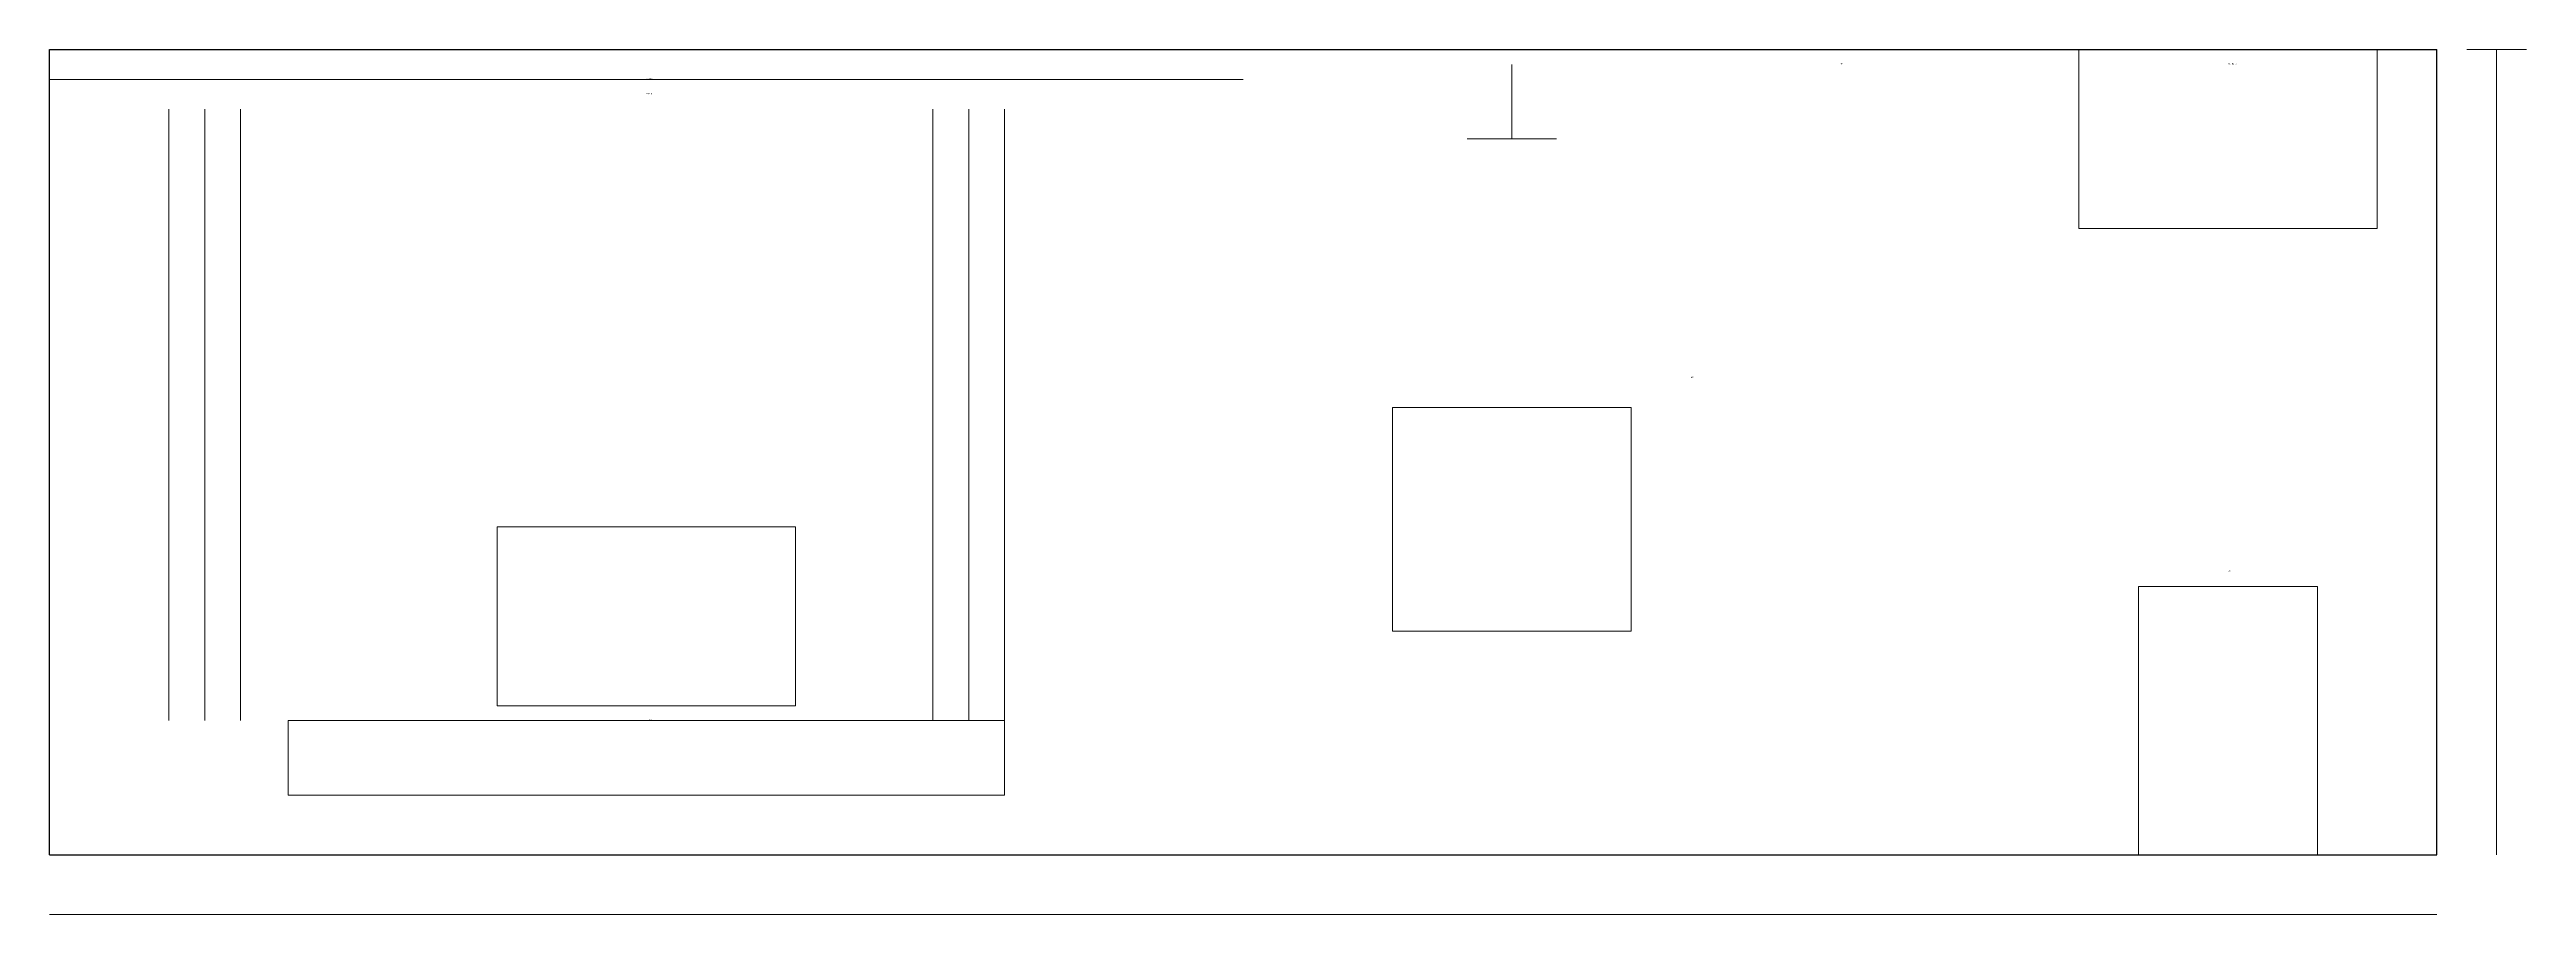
# Model space of a CAD drawing. Extents: x 0 to 8300, y -200 to 2700.
import ezdxf

# ---------------------------------------------------------------- set-up
doc = ezdxf.new("R2010")
doc.units = 0
for name, color, linetype, lineweight in [('A-DIM', 3, 'CONTINUOUS', 13), ('A-ELEV', 6, 'CONTINUOUS', 13), ('A-FURN', 6, 'CONTINUOUS', 13), ('A-HATCH', 8, 'CONTINUOUS', 9), ('A-TEXT', 7, 'CONTINUOUS', 13), ('A-WALL', 7, 'CONTINUOUS', 30)]:
    doc.layers.add(name, color=color, linetype=linetype, lineweight=lineweight)

msp = doc.modelspace()

# ---------------------------------------------------------------- linework, layer by layer
at = {"layer": 'A-DIM'}
for p, q in [((8100, 2700), (8300, 2700)), ((8200, 0), (8200, 2700)), ((0, -200), (8000, -200))]:
    msp.add_line(p, q, dxfattribs=at)
at = {"layer": 'A-ELEV'}
for p, q in [((2500, 1100), (1500, 1100)), ((1500, 1100), (1500, 500)), ((2500, 500), (2500, 1100)), ((1500, 500), (2500, 500))]:
    msp.add_line(p, q, dxfattribs=at)
at = {"layer": 'A-FURN'}
for p, q in [((6800, 2100), (6800, 2700)), ((7800, 2100), (7800, 2700)), ((4900, 2650), (4900, 2400)), ((4750, 2400), (5050, 2400)), ((6800, 2100), (7800, 2100)), ((5300, 1500), (4500, 1500)), ((4500, 1500), (4500, 750)), ((5300, 750), (5300, 1500)), ((7600, 900), (7000, 900)), ((7000, 900), (7000, 0)), ((7600, 0), (7600, 900)), ((4500, 750), (5300, 750)), ((800, 200), (800, 450)), ((800, 450), (3200, 450)), ((3200, 200), (3200, 450)), ((800, 200), (3200, 200)), ((7000, 0), (7600, 0))]:
    msp.add_line(p, q, dxfattribs=at)
at = {"layer": 'A-HATCH'}
for p, q in [((0, 2600), (4000, 2600)), ((400, 450), (400, 2500)), ((520, 450), (520, 2500)), ((640, 450), (640, 2500)), ((2960, 450), (2960, 2500)), ((3080, 450), (3080, 2500)), ((3200, 450), (3200, 2500))]:
    msp.add_line(p, q, dxfattribs=at)
at = {"layer": 'A-WALL'}
for p, q in [((0, 2700), (8000, 2700)), ((0, 0), (0, 2700)), ((8000, 0), (8000, 2700)), ((0, 0), (8000, 0))]:
    msp.add_line(p, q, dxfattribs=at)

# ---------------------------------------------------------------- texts
at = {"layer": 'A-TEXT'}
for s, p in [('电视背景墙', (2000, 2600)), ('餐厅', (6000, 2650)), ('开放式厨房方向', (7300, 2650)), ('格栅+石材', (2000, 2550)), ('餐桌', (5500, 1600)), ('岛台', (7300, 950)), ('悬空电视柜', (2000, 450))]:
    msp.add_text(s, height=3, dxfattribs=at).set_placement(p)

doc.saveas('drawing.dxf')
